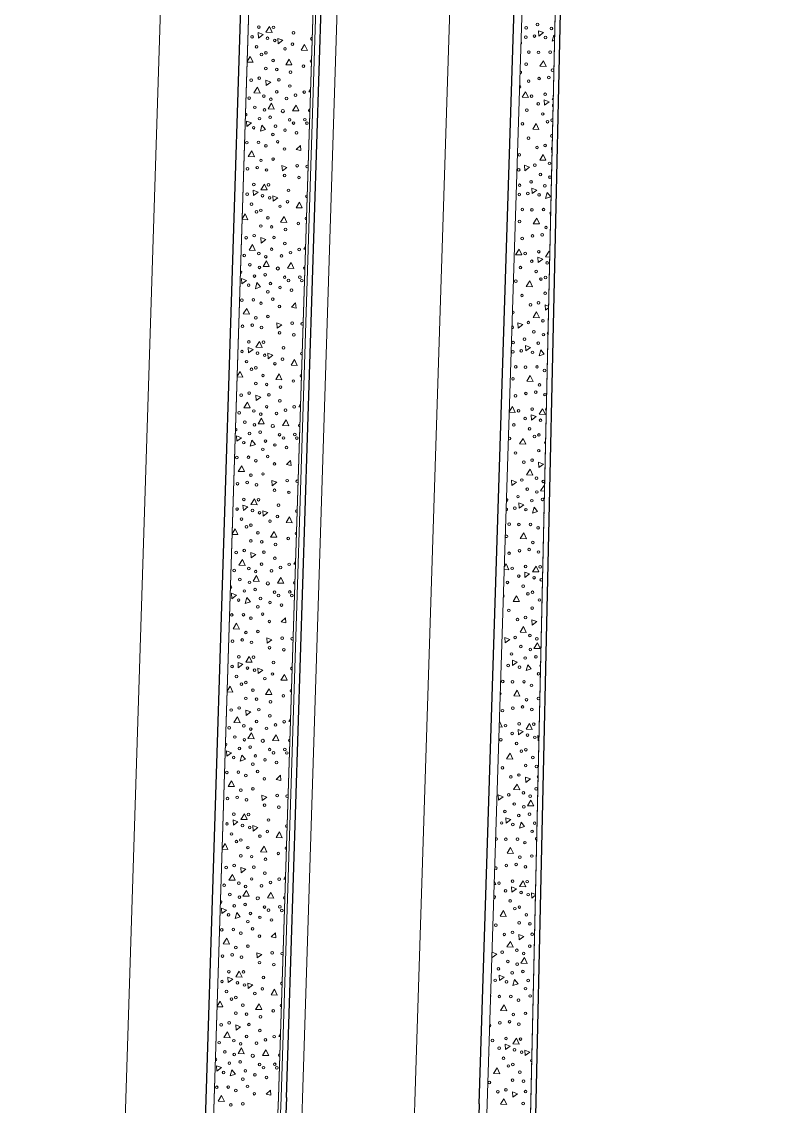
# Model space of a CAD drawing. Extents: x 2536801 to 2538856, y 7112140 to 7131569.
# Drawn here: x 2538218.5 to 2538311.1, y 7125622.9 to 7125757.8 of the extents above; entities that cross this region are included whole.
import ezdxf

# ---------------------------------------------------------------- set-up
doc = ezdxf.new("R2010")
doc.units = 0
doc.header["$LTSCALE"] = 100
doc.header["$MEASUREMENT"] = 0
for name, color, linetype, lineweight in [('D_BOC_FR', 3, 'Continuous', 13), ('D_BOC_RMP', 1, 'Continuous', 13), ('D_CTB_1', 2, 'Continuous', 0), ('D_EOS_ML', 7, 'Continuous', 30), ('D_EOS_RMP', 1, 'Continuous', 30), ('D_EOT_ML', 7, 'Continuous', 13), ('D_EOT_RMP', 1, 'Continuous', 13), ('D_FOC_FR', 3, 'Continuous', 30), ('D_MBGF', 20, 'Continuous', 0), ('D_RIPRAP_1', 7, 'Continuous', 0)]:
    doc.layers.add(name, color=color, linetype=linetype, lineweight=lineweight)
doc.linetypes.add('mbgf', pattern='A,1,-0.5,[46,dgnlstyle-BGELINES.shx,S=0.008,R=0,X=0,Y=0],-0.5,1', length=3)

msp = doc.modelspace()

# ---------------------------------------------------------------- linework, layer by layer
at = {"layer": 'D_BOC_FR', "lineweight": 0}
msp.add_line((2538272.32, 7125194.84), (2538286.2, 7125814.37), dxfattribs=at)
at = {"layer": 'D_BOC_RMP', "lineweight": 0}
msp.add_line((2538250.83, 7125623.96), (2538264.78, 7126061.7), dxfattribs=at)
at = {"layer": 'D_BOC_RMP', "lineweight": 0, "extrusion": (0, 0, -1)}
msp.add_arc((-2536768.25, 7125671.2), 1483.33, 181.82493, 184.36233, dxfattribs=at)
at = {"layer": 'D_CTB_1', "linetype": 'Continuous', "lineweight": 0, "ltscale": 0.025}
msp.add_line((2538240.41, 7125558.57), (2538266.77, 7126386.03), dxfattribs=at)
at = {"layer": 'D_EOS_ML'}
msp.add_line((2538239.41, 7125558.6), (2538319.33, 7128066.94), dxfattribs=at)
at = {"layer": 'D_EOS_RMP'}
for p, q in [((2538275.49, 7125623.18), (2538290.23, 7126085.93)), ((2538251.5, 7125623.94), (2538265.44, 7126061.68))]:
    msp.add_line(p, q, dxfattribs=at)
at = {"layer": 'D_EOS_RMP', "extrusion": (0, 0, -1)}
for radius, end in [(1484, 184.36233), (1508, 185.309)]:
    msp.add_arc((-2536768.25, 7125671.2), radius, 181.82493, end, dxfattribs=at)
at = {"layer": 'D_EOT_ML'}
msp.add_line((2538218.53, 7125217.38), (2538310.38, 7128099.91), dxfattribs=at)
at = {"layer": 'D_EOT_RMP'}
for p, q in [((2538253.5, 7125623.88), (2538267.44, 7126061.61)), ((2538267.49, 7125623.43), (2538281.44, 7126061.17))]:
    msp.add_line(p, q, dxfattribs=at)
at = {"layer": 'D_EOT_RMP', "extrusion": (0, 0, -1)}
for radius in [1486, 1500]:
    msp.add_arc((-2536768.25, 7125671.2), radius, 181.82493, 185.309, dxfattribs=at)
at = {"layer": 'D_FOC_FR'}
msp.add_line((2538272.99, 7125194.82), (2538286.86, 7125814.36), dxfattribs=at)
at = {"layer": 'D_MBGF', "linetype": 'mbgf', "lineweight": 13, "ltscale": 0.025}
msp.add_line((2538250.5, 7125623.97), (2538264.45, 7126061.72), dxfattribs=at)
at = {"layer": 'D_MBGF', "linetype": 'mbgf', "lineweight": 13, "ltscale": 0.025, "extrusion": (0, 0, -1)}
msp.add_arc((-2536768.25, 7125671.2), 1483, 181.82493, 182.43115, dxfattribs=at)
at = {"layer": 'D_RIPRAP_1', "color": 7, "linetype": 'Continuous', "lineweight": 0}
for p, q in [((2538252.72, 7125741.92), (2538253.24, 7125742.42)), ((2538253.3, 7125741.79), (2538252.72, 7125741.92)), ((2538253.24, 7125742.42), (2538253.3, 7125741.79)), ((2538252.1, 7125722.33), (2538252.61, 7125722.83)), ((2538252.68, 7125722.2), (2538252.1, 7125722.33)), ((2538252.61, 7125722.83), (2538252.68, 7125722.2)), ((2538251.48, 7125702.74), (2538251.99, 7125703.24)), ((2538251.99, 7125703.24), (2538252.06, 7125702.61)), ((2538252.06, 7125702.61), (2538251.48, 7125702.74)), ((2538250.85, 7125683.14), (2538251.36, 7125683.65)), ((2538251.43, 7125683.02), (2538250.85, 7125683.14)), ((2538251.36, 7125683.65), (2538251.43, 7125683.02)), ((2538250.23, 7125663.55), (2538250.74, 7125664.05)), ((2538250.74, 7125664.05), (2538250.81, 7125663.42)), ((2538250.81, 7125663.42), (2538250.23, 7125663.55)), ((2538249.6, 7125643.96), (2538250.11, 7125644.46)), ((2538250.18, 7125643.83), (2538249.6, 7125643.96)), ((2538250.11, 7125644.46), (2538250.18, 7125643.83)), ((2538248.98, 7125624.37), (2538249.49, 7125624.87)), ((2538249.49, 7125624.87), (2538249.56, 7125624.24)), ((2538249.56, 7125624.24), (2538248.98, 7125624.37))]:
    msp.add_line(p, q, dxfattribs=at)
at = {"layer": 'D_RIPRAP_1', "color": 7, "lineweight": 0, "flags": 128}
for points in [[(2538258.82, 7126136.25), (2538240.41, 7125558.57), (2538246.95, 7125558.36)], [(2538287.74, 7125871.5), (2538289.77, 7125935.07), (2538289.44, 7125935.08), (2538292.62, 7126035.03), (2538292.96, 7126035.02), (2538294.57, 7126085.79), (2538290.9, 7126085.91), (2538289.28, 7126035.14), (2538289.61, 7126035.13), (2538286.43, 7125935.18), (2538276.49, 7125623.15)], [(2538250.5, 7125623.98), (2538264.45, 7126061.71)], [(2538272.19, 7125547.68), (2538280.22, 7125547.35), (2538286.2, 7125814.37)]]:
    msp.add_lwpolyline(points, dxfattribs=at)
at = {"layer": 'D_RIPRAP_1', "color": 7, "linetype": 'Continuous', "lineweight": 0, "flags": 128}
for points in [[(2538249.71, 7125756.5), (2538248.94, 7125756.52), (2538249.37, 7125757.22)], [(2538248, 7125755.8), (2538247.96, 7125756.47), (2538248.58, 7125756.23)], [(2538250.47, 7125755.08), (2538250.42, 7125755.75), (2538251.04, 7125755.52)], [(2538282.9, 7125756.04), (2538282.86, 7125756.71), (2538283.48, 7125756.47)], [(2538254.09, 7125754.25), (2538253.31, 7125754.28), (2538253.74, 7125754.98)], [(2538252.17, 7125752.46), (2538251.4, 7125752.48), (2538251.83, 7125753.18)], [(2538283.81, 7125752.25), (2538283.03, 7125752.28), (2538283.47, 7125752.98)], [(2538248.96, 7125749.88), (2538248.92, 7125750.55), (2538249.54, 7125750.32)], [(2538248.23, 7125748.95), (2538247.45, 7125748.98), (2538247.88, 7125749.68)], [(2538281.6, 7125748.39), (2538280.83, 7125748.43), (2538281.26, 7125749.12)], [(2538249.98, 7125746.96), (2538249.2, 7125746.99), (2538249.63, 7125747.68)], [(2538253.03, 7125746.73), (2538252.25, 7125746.75), (2538252.68, 7125747.45)], [(2538283.62, 7125747.44), (2538283.59, 7125748.11), (2538284.2, 7125747.86)], [(2538246.56, 7125744.8), (2538246.52, 7125745.47), (2538247.14, 7125745.24)], [(2538248.87, 7125744.42), (2538248.24, 7125744.2), (2538248.44, 7125744.95)], [(2538282.92, 7125744.42), (2538282.14, 7125744.46), (2538282.58, 7125745.15)], [(2538247.51, 7125741.02), (2538246.73, 7125741.05), (2538247.17, 7125741.75)], [(2538283.79, 7125740.59), (2538283.01, 7125740.62), (2538283.45, 7125741.31)], [(2538250.98, 7125739.28), (2538250.93, 7125739.95), (2538251.55, 7125739.71)], [(2538281.15, 7125739.29), (2538281.12, 7125739.96), (2538281.73, 7125739.72)], [(2538247.38, 7125736.21), (2538247.33, 7125736.88), (2538247.95, 7125736.64)], [(2538249.09, 7125736.9), (2538248.31, 7125736.93), (2538248.74, 7125737.63)], [(2538282.08, 7125736.45), (2538282.05, 7125737.12), (2538282.66, 7125736.88)], [(2538284.39, 7125736.04), (2538283.75, 7125735.83), (2538283.96, 7125736.58)], [(2538249.84, 7125735.49), (2538249.8, 7125736.16), (2538250.42, 7125735.92)], [(2538253.46, 7125734.66), (2538252.69, 7125734.68), (2538253.12, 7125735.38)], [(2538251.55, 7125732.86), (2538250.77, 7125732.89), (2538251.21, 7125733.59)], [(2538282.99, 7125732.66), (2538282.22, 7125732.7), (2538282.66, 7125733.39)], [(2538247.6, 7125729.36), (2538246.83, 7125729.39), (2538247.26, 7125730.09)], [(2538248.34, 7125730.29), (2538248.29, 7125730.96), (2538248.91, 7125730.72)], [(2538280.79, 7125728.81), (2538280.01, 7125728.84), (2538280.45, 7125729.54)], [(2538282.81, 7125727.85), (2538282.77, 7125728.52), (2538283.39, 7125728.28)], [(2538249.35, 7125727.37), (2538248.58, 7125727.39), (2538249.01, 7125728.09)], [(2538252.4, 7125727.14), (2538251.63, 7125727.16), (2538252.06, 7125727.86)], [(2538245.94, 7125725.21), (2538245.9, 7125725.88), (2538246.52, 7125725.64)], [(2538248.25, 7125724.83), (2538247.62, 7125724.61), (2538247.81, 7125725.36)], [(2538282.11, 7125724.84), (2538281.33, 7125724.87), (2538281.77, 7125725.57)], [(2538246.89, 7125721.43), (2538246.11, 7125721.46), (2538246.54, 7125722.16)], [(2538282.97, 7125721), (2538282.2, 7125721.03), (2538282.63, 7125721.73)], [(2538250.35, 7125719.68), (2538250.31, 7125720.35), (2538250.93, 7125720.12)], [(2538280.34, 7125719.71), (2538280.3, 7125720.38), (2538280.92, 7125720.14)], [(2538248.47, 7125717.31), (2538247.69, 7125717.34), (2538248.12, 7125718.04)], [(2538246.75, 7125716.62), (2538246.71, 7125717.29), (2538247.33, 7125717.05)], [(2538249.22, 7125715.9), (2538249.17, 7125716.57), (2538249.79, 7125716.33)], [(2538281.27, 7125716.87), (2538281.23, 7125717.54), (2538281.85, 7125717.29)], [(2538283.57, 7125716.46), (2538282.94, 7125716.25), (2538283.14, 7125716.99)], [(2538252.84, 7125715.07), (2538252.06, 7125715.09), (2538252.5, 7125715.79)], [(2538250.93, 7125713.27), (2538250.15, 7125713.3), (2538250.58, 7125714)], [(2538282.18, 7125713.08), (2538281.4, 7125713.11), (2538281.84, 7125713.81)], [(2538247.71, 7125710.7), (2538247.67, 7125711.37), (2538248.29, 7125711.13)], [(2538246.98, 7125709.77), (2538246.2, 7125709.79), (2538246.63, 7125710.49)], [(2538283.72, 7125708.94), (2538282.94, 7125708.98), (2538283.38, 7125709.67)], [(2538248.73, 7125707.78), (2538247.95, 7125707.8), (2538248.39, 7125708.5)], [(2538251.78, 7125707.54), (2538251, 7125707.57), (2538251.44, 7125708.27)], [(2538282, 7125708.26), (2538281.96, 7125708.93), (2538282.58, 7125708.69)], [(2538245.32, 7125705.62), (2538245.27, 7125706.29), (2538245.89, 7125706.05)], [(2538247.62, 7125705.23), (2538246.99, 7125705.02), (2538247.19, 7125705.77)], [(2538281.3, 7125705.25), (2538280.52, 7125705.29), (2538280.96, 7125705.98)], [(2538282.9, 7125702.34), (2538282.87, 7125703.01), (2538283.48, 7125702.77)], [(2538246.26, 7125701.84), (2538245.49, 7125701.87), (2538245.92, 7125702.56)], [(2538282.16, 7125701.42), (2538281.38, 7125701.45), (2538281.82, 7125702.14)], [(2538249.73, 7125700.09), (2538249.69, 7125700.76), (2538250.3, 7125700.53)], [(2538279.53, 7125700.12), (2538279.49, 7125700.79), (2538280.11, 7125700.55)], [(2538246.13, 7125697.02), (2538246.08, 7125697.69), (2538246.7, 7125697.46)], [(2538247.84, 7125697.72), (2538247.06, 7125697.75), (2538247.5, 7125698.44)], [(2538280.46, 7125697.28), (2538280.42, 7125697.95), (2538281.04, 7125697.71)], [(2538282.76, 7125696.87), (2538282.13, 7125696.66), (2538282.33, 7125697.41)], [(2538248.59, 7125696.31), (2538248.55, 7125696.98), (2538249.17, 7125696.74)], [(2538252.22, 7125695.48), (2538251.44, 7125695.5), (2538251.87, 7125696.2)], [(2538250.3, 7125693.68), (2538249.52, 7125693.7), (2538249.96, 7125694.4)], [(2538281.37, 7125693.49), (2538280.59, 7125693.53), (2538281.03, 7125694.22)], [(2538246.35, 7125690.18), (2538245.58, 7125690.2), (2538246.01, 7125690.9)], [(2538247.09, 7125691.11), (2538247.05, 7125691.78), (2538247.66, 7125691.54)], [(2538281.18, 7125688.68), (2538281.15, 7125689.35), (2538281.76, 7125689.11)], [(2538282.91, 7125689.36), (2538282.13, 7125689.39), (2538282.57, 7125690.09)], [(2538248.11, 7125688.19), (2538247.33, 7125688.21), (2538247.76, 7125688.91)], [(2538251.16, 7125687.95), (2538250.38, 7125687.98), (2538250.81, 7125688.68)], [(2538244.69, 7125686.03), (2538244.65, 7125686.7), (2538245.27, 7125686.46)], [(2538247, 7125685.64), (2538246.37, 7125685.42), (2538246.57, 7125686.17)], [(2538280.48, 7125685.67), (2538279.71, 7125685.7), (2538280.14, 7125686.39)], [(2538245.64, 7125682.25), (2538244.86, 7125682.27), (2538245.29, 7125682.97)], [(2538281.35, 7125681.83), (2538280.57, 7125681.86), (2538281.01, 7125682.56)], [(2538282.09, 7125682.75), (2538282.05, 7125683.42), (2538282.67, 7125683.18)], [(2538249.1, 7125680.5), (2538249.06, 7125681.17), (2538249.68, 7125680.93)], [(2538278.71, 7125680.54), (2538278.68, 7125681.21), (2538279.29, 7125680.97)], [(2538283.08, 7125679.82), (2538282.3, 7125679.85), (2538282.74, 7125680.55)], [(2538247.22, 7125678.13), (2538246.44, 7125678.15), (2538246.87, 7125678.85)], [(2538245.5, 7125677.43), (2538245.46, 7125678.1), (2538246.08, 7125677.87)], [(2538247.97, 7125676.71), (2538247.93, 7125677.38), (2538248.54, 7125677.15)], [(2538279.64, 7125677.7), (2538279.61, 7125678.37), (2538280.22, 7125678.12)], [(2538281.95, 7125677.29), (2538281.31, 7125677.08), (2538281.52, 7125677.82)], [(2538251.59, 7125675.88), (2538250.81, 7125675.91), (2538251.25, 7125676.61)], [(2538249.68, 7125674.09), (2538248.9, 7125674.11), (2538249.33, 7125674.81)], [(2538280.56, 7125673.91), (2538279.78, 7125673.94), (2538280.22, 7125674.64)], [(2538246.46, 7125671.51), (2538246.42, 7125672.18), (2538247.04, 7125671.95)], [(2538245.73, 7125670.59), (2538244.95, 7125670.61), (2538245.39, 7125671.31)], [(2538282.09, 7125669.77), (2538281.32, 7125669.81), (2538281.76, 7125670.5)], [(2538247.48, 7125668.59), (2538246.7, 7125668.62), (2538247.14, 7125669.32)], [(2538250.53, 7125668.36), (2538249.75, 7125668.38), (2538250.19, 7125669.08)], [(2538280.37, 7125669.09), (2538280.34, 7125669.76), (2538280.95, 7125669.52)], [(2538244.07, 7125666.43), (2538244.02, 7125667.1), (2538244.64, 7125666.87)], [(2538246.38, 7125666.05), (2538245.74, 7125665.83), (2538245.94, 7125666.58)], [(2538279.67, 7125666.08), (2538278.89, 7125666.12), (2538279.33, 7125666.81)], [(2538281.28, 7125663.17), (2538281.24, 7125663.84), (2538281.86, 7125663.6)], [(2538245.02, 7125662.66), (2538244.24, 7125662.68), (2538244.67, 7125663.38)], [(2538280.53, 7125662.25), (2538279.76, 7125662.28), (2538280.2, 7125662.97)], [(2538248.48, 7125660.91), (2538248.44, 7125661.58), (2538249.06, 7125661.34)], [(2538277.9, 7125660.95), (2538277.86, 7125661.62), (2538278.48, 7125661.38)], [(2538282.27, 7125660.24), (2538281.49, 7125660.27), (2538281.93, 7125660.96)], [(2538244.88, 7125657.84), (2538244.84, 7125658.51), (2538245.45, 7125658.27)], [(2538246.59, 7125658.54), (2538245.82, 7125658.56), (2538246.25, 7125659.26)], [(2538278.83, 7125658.11), (2538278.79, 7125658.78), (2538279.41, 7125658.54)], [(2538281.14, 7125657.7), (2538280.5, 7125657.49), (2538280.71, 7125658.24)], [(2538247.34, 7125657.12), (2538247.3, 7125657.79), (2538247.92, 7125657.56)], [(2538250.97, 7125656.29), (2538250.19, 7125656.32), (2538250.62, 7125657.02)], [(2538249.05, 7125654.5), (2538248.28, 7125654.52), (2538248.71, 7125655.22)], [(2538279.74, 7125654.32), (2538278.97, 7125654.36), (2538279.4, 7125655.05)], [(2538245.11, 7125650.99), (2538244.33, 7125651.02), (2538244.76, 7125651.72)], [(2538245.84, 7125651.92), (2538245.8, 7125652.59), (2538246.42, 7125652.36)], [(2538279.56, 7125649.51), (2538279.52, 7125650.18), (2538280.14, 7125649.94)], [(2538281.28, 7125650.19), (2538280.5, 7125650.22), (2538280.94, 7125650.92)], [(2538246.86, 7125649), (2538246.08, 7125649.03), (2538246.51, 7125649.72)], [(2538249.91, 7125648.77), (2538249.13, 7125648.79), (2538249.56, 7125649.49)], [(2538243.44, 7125646.84), (2538243.4, 7125647.51), (2538244.02, 7125647.28)], [(2538245.75, 7125646.46), (2538245.12, 7125646.24), (2538245.32, 7125646.99)], [(2538278.86, 7125646.5), (2538278.08, 7125646.53), (2538278.52, 7125647.22)], [(2538244.39, 7125643.06), (2538243.61, 7125643.09), (2538244.05, 7125643.79)], [(2538279.72, 7125642.66), (2538278.94, 7125642.69), (2538279.38, 7125643.39)], [(2538280.46, 7125643.58), (2538280.43, 7125644.25), (2538281.04, 7125644.01)], [(2538247.86, 7125641.32), (2538247.81, 7125641.98), (2538248.43, 7125641.75)], [(2538281.45, 7125640.65), (2538280.68, 7125640.68), (2538281.11, 7125641.38)], [(2538245.97, 7125638.94), (2538245.19, 7125638.97), (2538245.62, 7125639.67)], [(2538244.25, 7125638.25), (2538244.21, 7125638.92), (2538244.83, 7125638.68)], [(2538246.72, 7125637.53), (2538246.68, 7125638.2), (2538247.3, 7125637.96)], [(2538278.02, 7125638.53), (2538277.98, 7125639.2), (2538278.6, 7125638.95)], [(2538280.32, 7125638.12), (2538279.69, 7125637.91), (2538279.89, 7125638.65)], [(2538250.34, 7125636.7), (2538249.57, 7125636.72), (2538250, 7125637.42)], [(2538248.43, 7125634.9), (2538247.65, 7125634.93), (2538248.08, 7125635.63)], [(2538278.93, 7125634.74), (2538278.15, 7125634.77), (2538278.59, 7125635.47)], [(2538245.22, 7125632.33), (2538245.17, 7125633), (2538245.79, 7125632.76)], [(2538244.48, 7125631.4), (2538243.7, 7125631.43), (2538244.14, 7125632.13)], [(2538280.47, 7125630.6), (2538279.69, 7125630.64), (2538280.13, 7125631.33)], [(2538246.23, 7125629.41), (2538245.46, 7125629.43), (2538245.89, 7125630.13)], [(2538249.28, 7125629.18), (2538248.51, 7125629.2), (2538248.94, 7125629.9)], [(2538278.75, 7125629.92), (2538278.71, 7125630.59), (2538279.33, 7125630.35)], [(2538281.21, 7125629.18), (2538281.17, 7125629.85), (2538281.79, 7125629.61)], [(2538242.82, 7125627.25), (2538242.78, 7125627.92), (2538243.4, 7125627.68)], [(2538245.13, 7125626.86), (2538244.49, 7125626.65), (2538244.69, 7125627.4)], [(2538278.04, 7125626.91), (2538277.27, 7125626.95), (2538277.71, 7125627.64)], [(2538279.65, 7125624), (2538279.61, 7125624.67), (2538280.23, 7125624.43)], [(2538243.77, 7125623.47), (2538242.99, 7125623.5), (2538243.42, 7125624.2)], [(2538278.91, 7125623.08), (2538278.13, 7125623.11), (2538278.57, 7125623.8)]]:
    msp.add_lwpolyline(points, close=True, dxfattribs=at)
for points in [[(2538284.88, 7125755.52), (2538284.56, 7125755.42), (2538284.77, 7125756.17), (2538284.89, 7125756.02)], [(2538246.6, 7125752.89), (2538246.98, 7125753.51), (2538247.33, 7125752.78), (2538246.6, 7125752.81)], [(2538254.48, 7125749.09), (2538254.28, 7125749.1), (2538254.5, 7125749.45)], [(2538284.71, 7125748.14), (2538284.57, 7125748.15), (2538284.72, 7125748.38)], [(2538284.56, 7125741.54), (2538284.53, 7125741.51), (2538284.49, 7125742.18), (2538284.58, 7125742.14)], [(2538245.98, 7125733.3), (2538246.36, 7125733.91), (2538246.7, 7125733.19), (2538245.97, 7125733.21)], [(2538253.86, 7125729.5), (2538253.66, 7125729.51), (2538253.87, 7125729.85)], [(2538284.27, 7125728.54), (2538283.75, 7125728.56), (2538284.19, 7125729.26), (2538284.28, 7125729.06)], [(2538284.13, 7125722.23), (2538283.72, 7125721.92), (2538283.68, 7125722.59), (2538284.14, 7125722.41)], [(2538284.06, 7125719.02), (2538283.93, 7125719.02), (2538284.06, 7125719.24)], [(2538245.35, 7125713.71), (2538245.73, 7125714.32), (2538246.08, 7125713.6), (2538245.35, 7125713.62)], [(2538253.24, 7125709.91), (2538253.03, 7125709.92), (2538253.25, 7125710.26)], [(2538279.23, 7125709.3), (2538279.64, 7125709.95), (2538279.98, 7125709.22), (2538279.23, 7125709.25)], [(2538283.62, 7125699.42), (2538283.11, 7125699.44), (2538283.55, 7125700.13), (2538283.63, 7125699.96)], [(2538244.73, 7125694.12), (2538245.11, 7125694.73), (2538245.45, 7125694.01), (2538244.73, 7125694.03)], [(2538252.61, 7125690.32), (2538252.41, 7125690.32), (2538252.62, 7125690.67)], [(2538278.62, 7125690.03), (2538278.83, 7125690.37), (2538279.16, 7125689.64), (2538278.6, 7125689.66)], [(2538244.1, 7125674.52), (2538244.48, 7125675.14), (2538244.83, 7125674.41), (2538244.1, 7125674.44)], [(2538251.99, 7125670.72), (2538251.78, 7125670.73), (2538252, 7125671.08)], [(2538278, 7125670.76), (2538278.01, 7125670.78), (2538278.35, 7125670.05), (2538277.98, 7125670.07)], [(2538282.93, 7125668.42), (2538282.83, 7125668.35), (2538282.79, 7125669.02), (2538282.94, 7125668.97)], [(2538243.48, 7125654.93), (2538243.86, 7125655.55), (2538244.21, 7125654.82), (2538243.48, 7125654.85)], [(2538251.36, 7125651.13), (2538251.16, 7125651.14), (2538251.37, 7125651.49)], [(2538277.37, 7125650.84), (2538277.54, 7125650.47), (2538277.36, 7125650.48)], [(2538282.49, 7125649.12), (2538282.02, 7125648.77), (2538281.98, 7125649.44), (2538282.5, 7125649.23)], [(2538277.09, 7125642.03), (2538277.67, 7125641.8), (2538277.09, 7125641.37), (2538277.07, 7125641.62)], [(2538242.86, 7125635.34), (2538243.24, 7125635.95), (2538243.58, 7125635.23), (2538242.85, 7125635.25)], [(2538250.74, 7125631.54), (2538250.54, 7125631.55), (2538250.75, 7125631.89)]]:
    msp.add_lwpolyline(points, dxfattribs=at)
at = {"layer": 'D_RIPRAP_1', "color": 7, "linetype": 'Continuous', "lineweight": 0}
for centre, radius in [((2538248.06, 7125757.17), 0.163), ((2538249.88, 7125757.13), 0.163), ((2538281.33, 7125757.07), 0.163), ((2538282.75, 7125757.49), 0.163), ((2538284.47, 7125756.99), 0.163), ((2538247.21, 7125755.96), 0.163), ((2538249.13, 7125755.77), 0.163), ((2538250.03, 7125755.51), 0.163), ((2538252.37, 7125756.45), 0.163), ((2538281.29, 7125755.92), 0.163), ((2538282.35, 7125756.05), 0.163), ((2538283.74, 7125755.86), 0.163), ((2538247.78, 7125754.71), 0.163), ((2538248.94, 7125753.96), 0.163), ((2538251.31, 7125754.45), 0.163), ((2538252.23, 7125755.03), 0.163), ((2538281.66, 7125754.06), 0.163), ((2538282.87, 7125754.02), 0.163), ((2538284.31, 7125754.04), 0.163), ((2538248.38, 7125753.76), 0.163), ((2538249.82, 7125753.01), 0.163), ((2538281.32, 7125752.55), 0.163), ((2538248.93, 7125752), 0.163), ((2538250.28, 7125751.89), 0.163), ((2538252, 7125751.56), 0.163), ((2538253.6, 7125752.3), 0.163), ((2538284.61, 7125751.8), 0.163), ((2538247.11, 7125750.55), 0.163), ((2538248.11, 7125750.8), 0.163), ((2538250.56, 7125750.59), 0.163), ((2538251.92, 7125749.83), 0.163), ((2538281.64, 7125750.44), 0.163), ((2538282.93, 7125750.75), 0.163), ((2538284.14, 7125750.9), 0.163), ((2538248.68, 7125748.58), 0.163), ((2538250.28, 7125749.11), 0.163), ((2538252.62, 7125748.69), 0.163), ((2538253.71, 7125749.08), 0.163), ((2538282.01, 7125748.57), 0.163), ((2538283.7, 7125748.8), 0.163), ((2538246.86, 7125748.33), 0.163), ((2538247.56, 7125747.18), 0.163), ((2538249.54, 7125748.18), 0.163), ((2538251.5, 7125748.27), 0.163), ((2538282.84, 7125747.61), 0.163), ((2538248.75, 7125746.85), 0.163), ((2538249.46, 7125745.94), 0.163), ((2538251.04, 7125746.71), 0.199), ((2538281.42, 7125746.82), 0.163), ((2538283.39, 7125746.35), 0.163), ((2538247.41, 7125744.64), 0.163), ((2538248.13, 7125745.77), 0.163), ((2538250.12, 7125744.83), 0.163), ((2538251.89, 7125745.62), 0.163), ((2538252.38, 7125745.22), 0.163), ((2538253.78, 7125745.64), 0.163), ((2538254.04, 7125745.2), 0.163), ((2538280.86, 7125745.13), 0.163), ((2538283.98, 7125745.39), 0.163), ((2538249.81, 7125743.8), 0.163), ((2538251.31, 7125744.34), 0.163), ((2538252.75, 7125744.01), 0.163), ((2538281.62, 7125743.33), 0.163), ((2538246.56, 7125742.78), 0.163), ((2538248, 7125742.82), 0.163), ((2538248.94, 7125742.38), 0.163), ((2538250.4, 7125742.9), 0.163), ((2538251.24, 7125741.99), 0.163), ((2538282.68, 7125742.19), 0.163), ((2538283.68, 7125742.43), 0.163), ((2538248.32, 7125740.58), 0.163), ((2538249.82, 7125740.74), 0.163), ((2538280.48, 7125741.27), 0.163), ((2538246.65, 7125739.52), 0.163), ((2538247.86, 7125739.67), 0.163), ((2538249.02, 7125739.38), 0.163), ((2538252.83, 7125739.91), 0.163), ((2538280.4, 7125739.39), 0.163), ((2538282.41, 7125739.97), 0.163), ((2538284.23, 7125740.21), 0.163), ((2538251.26, 7125738.7), 0.163), ((2538253.05, 7125738.45), 0.163), ((2538281.94, 7125737.9), 0.163), ((2538283.1, 7125738.82), 0.163), ((2538284.29, 7125738.48), 0.163), ((2538246.59, 7125736.37), 0.163), ((2538247.44, 7125737.57), 0.163), ((2538249.26, 7125737.54), 0.163), ((2538251.74, 7125736.85), 0.163), ((2538280.48, 7125736.34), 0.163), ((2538280.52, 7125737.48), 0.163), ((2538281.53, 7125736.46), 0.163), ((2538283.65, 7125737.4), 0.163), ((2538247.15, 7125735.12), 0.163), ((2538248.5, 7125736.18), 0.163), ((2538249.4, 7125735.92), 0.163), ((2538251.61, 7125735.43), 0.163), ((2538282.93, 7125736.28), 0.163), ((2538247.76, 7125734.17), 0.163), ((2538248.31, 7125734.36), 0.163), ((2538250.69, 7125734.86), 0.163), ((2538280.85, 7125734.47), 0.163), ((2538282.05, 7125734.43), 0.163), ((2538283.5, 7125734.45), 0.163), ((2538248.31, 7125732.41), 0.163), ((2538249.19, 7125733.42), 0.163), ((2538249.65, 7125732.29), 0.163), ((2538252.97, 7125732.71), 0.163), ((2538280.5, 7125732.96), 0.163), ((2538246.48, 7125730.95), 0.163), ((2538247.48, 7125731.21), 0.163), ((2538249.94, 7125730.99), 0.163), ((2538251.37, 7125731.97), 0.163), ((2538282.11, 7125731.17), 0.163), ((2538283.33, 7125731.31), 0.163), ((2538283.8, 7125732.21), 0.163), ((2538251.3, 7125730.24), 0.163), ((2538280.83, 7125730.85), 0.163), ((2538246.24, 7125728.74), 0.163), ((2538248.06, 7125728.99), 0.163), ((2538248.91, 7125728.59), 0.163), ((2538249.65, 7125729.51), 0.163), ((2538250.88, 7125728.68), 0.163), ((2538251.99, 7125729.09), 0.163), ((2538253.08, 7125729.49), 0.163), ((2538281.2, 7125728.98), 0.163), ((2538282.89, 7125729.21), 0.163), ((2538246.93, 7125727.59), 0.163), ((2538248.12, 7125727.26), 0.163), ((2538250.42, 7125727.12), 0.199), ((2538280.61, 7125727.23), 0.163), ((2538282.02, 7125728.02), 0.163), ((2538283.94, 7125727.81), 0.163), ((2538247.5, 7125726.18), 0.163), ((2538248.84, 7125726.35), 0.163), ((2538251.27, 7125726.03), 0.163), ((2538251.75, 7125725.63), 0.163), ((2538253.15, 7125726.05), 0.163), ((2538253.41, 7125725.61), 0.163), ((2538280.05, 7125725.54), 0.163), ((2538282.58, 7125726.76), 0.163), ((2538283.17, 7125725.81), 0.163), ((2538283.73, 7125726), 0.163), ((2538246.79, 7125725.04), 0.163), ((2538249.18, 7125724.21), 0.163), ((2538249.49, 7125725.24), 0.163), ((2538250.69, 7125724.75), 0.163), ((2538252.12, 7125724.42), 0.163), ((2538245.93, 7125723.19), 0.163), ((2538247.37, 7125723.22), 0.163), ((2538249.78, 7125723.31), 0.163), ((2538280.81, 7125723.75), 0.163), ((2538282.87, 7125722.85), 0.163), ((2538283.7, 7125724.04), 0.163), ((2538248.32, 7125722.79), 0.163), ((2538250.61, 7125722.39), 0.163), ((2538281.87, 7125722.6), 0.163), ((2538247.69, 7125720.99), 0.163), ((2538249.19, 7125721.15), 0.163), ((2538252.21, 7125720.31), 0.163), ((2538281.6, 7125720.39), 0.163), ((2538283.42, 7125720.62), 0.163), ((2538246.02, 7125719.93), 0.163), ((2538247.24, 7125720.08), 0.163), ((2538248.39, 7125719.79), 0.163), ((2538250.64, 7125719.11), 0.163), ((2538252.42, 7125718.86), 0.163), ((2538282.29, 7125719.24), 0.163), ((2538283.47, 7125718.89), 0.163), ((2538246.81, 7125717.98), 0.163), ((2538248.64, 7125717.95), 0.163), ((2538279.7, 7125717.9), 0.163), ((2538281.13, 7125718.32), 0.163), ((2538282.84, 7125717.82), 0.163), ((2538245.96, 7125716.78), 0.163), ((2538247.88, 7125716.59), 0.163), ((2538248.78, 7125716.32), 0.163), ((2538251.12, 7125717.26), 0.163), ((2538279.67, 7125716.75), 0.163), ((2538280.72, 7125716.88), 0.163), ((2538282.12, 7125716.69), 0.163), ((2538246.53, 7125715.53), 0.163), ((2538247.69, 7125714.77), 0.163), ((2538250.06, 7125715.27), 0.163), ((2538250.99, 7125715.84), 0.163), ((2538280.03, 7125714.89), 0.163), ((2538281.24, 7125714.85), 0.163), ((2538282.68, 7125714.87), 0.163), ((2538247.13, 7125714.58), 0.163), ((2538248.57, 7125713.82), 0.163), ((2538283.62, 7125714.42), 0.163), ((2538247.68, 7125712.82), 0.163), ((2538249.03, 7125712.7), 0.163), ((2538250.75, 7125712.37), 0.163), ((2538252.35, 7125713.12), 0.163), ((2538279.69, 7125713.38), 0.163), ((2538282.98, 7125712.63), 0.163), ((2538245.86, 7125711.36), 0.163), ((2538246.86, 7125711.62), 0.163), ((2538249.31, 7125711.4), 0.163), ((2538280.01, 7125711.27), 0.163), ((2538281.3, 7125711.58), 0.163), ((2538282.52, 7125711.73), 0.163), ((2538283.67, 7125711.42), 0.163), ((2538247.43, 7125709.39), 0.163), ((2538249.03, 7125709.92), 0.163), ((2538250.67, 7125710.65), 0.163), ((2538251.37, 7125709.5), 0.163), ((2538252.46, 7125709.9), 0.163), ((2538280.39, 7125709.4), 0.163), ((2538282.07, 7125709.63), 0.163), ((2538245.61, 7125709.15), 0.163), ((2538246.31, 7125708), 0.163), ((2538248.29, 7125709), 0.163), ((2538250.25, 7125709.09), 0.163), ((2538281.21, 7125708.44), 0.163), ((2538283.13, 7125708.23), 0.163), ((2538247.5, 7125707.67), 0.163), ((2538248.22, 7125706.75), 0.163), ((2538249.79, 7125707.52), 0.199), ((2538279.8, 7125707.65), 0.163), ((2538281.76, 7125707.18), 0.163), ((2538246.17, 7125705.45), 0.163), ((2538246.88, 7125706.59), 0.163), ((2538248.87, 7125705.65), 0.163), ((2538250.64, 7125706.44), 0.163), ((2538251.13, 7125706.03), 0.163), ((2538252.53, 7125706.46), 0.163), ((2538252.79, 7125706.02), 0.163), ((2538282.36, 7125706.22), 0.163), ((2538282.92, 7125706.41), 0.163), ((2538248.56, 7125704.62), 0.163), ((2538250.06, 7125705.16), 0.163), ((2538251.5, 7125704.83), 0.163), ((2538280, 7125704.16), 0.163), ((2538282.89, 7125704.45), 0.163), ((2538245.31, 7125703.6), 0.163), ((2538246.75, 7125703.63), 0.163), ((2538247.69, 7125703.2), 0.163), ((2538249.15, 7125703.72), 0.163), ((2538249.99, 7125702.8), 0.163), ((2538281.05, 7125703.02), 0.163), ((2538282.06, 7125703.26), 0.163), ((2538247.07, 7125701.4), 0.163), ((2538248.57, 7125701.55), 0.163), ((2538245.4, 7125700.34), 0.163), ((2538246.61, 7125700.49), 0.163), ((2538247.77, 7125700.2), 0.163), ((2538251.59, 7125700.72), 0.163), ((2538280.79, 7125700.8), 0.163), ((2538282.61, 7125701.04), 0.163), ((2538283.46, 7125700.63), 0.163), ((2538250.01, 7125699.52), 0.163), ((2538251.8, 7125699.27), 0.163), ((2538280.31, 7125698.73), 0.163), ((2538281.47, 7125699.65), 0.163), ((2538282.66, 7125699.31), 0.163), ((2538246.19, 7125698.39), 0.163), ((2538248.01, 7125698.35), 0.163), ((2538250.5, 7125697.67), 0.163), ((2538279.91, 7125697.29), 0.163), ((2538282.03, 7125698.23), 0.163), ((2538283.37, 7125698.39), 0.163), ((2538245.34, 7125697.19), 0.163), ((2538245.9, 7125695.94), 0.163), ((2538247.26, 7125697), 0.163), ((2538248.15, 7125696.73), 0.163), ((2538250.36, 7125696.25), 0.163), ((2538281.3, 7125697.11), 0.163), ((2538246.51, 7125694.98), 0.163), ((2538247.07, 7125695.18), 0.163), ((2538249.44, 7125695.67), 0.163), ((2538279.22, 7125695.3), 0.163), ((2538280.43, 7125695.26), 0.163), ((2538281.87, 7125695.28), 0.163), ((2538282.81, 7125694.84), 0.163), ((2538247.06, 7125693.22), 0.163), ((2538247.94, 7125694.23), 0.163), ((2538251.72, 7125693.53), 0.163), ((2538246.24, 7125692.02), 0.163), ((2538248.41, 7125693.11), 0.163), ((2538248.69, 7125691.81), 0.163), ((2538250.12, 7125692.78), 0.163), ((2538280.49, 7125692), 0.163), ((2538281.7, 7125692.14), 0.163), ((2538282.17, 7125693.04), 0.163), ((2538282.86, 7125691.84), 0.163), ((2538245.23, 7125691.77), 0.163), ((2538250.05, 7125691.06), 0.163), ((2538279.2, 7125691.68), 0.163), ((2538244.99, 7125689.55), 0.163), ((2538246.81, 7125689.8), 0.163), ((2538247.66, 7125689.4), 0.163), ((2538248.4, 7125690.33), 0.163), ((2538249.63, 7125689.49), 0.163), ((2538250.74, 7125689.91), 0.163), ((2538251.84, 7125690.31), 0.163), ((2538279.58, 7125689.81), 0.163), ((2538281.26, 7125690.04), 0.163), ((2538283.08, 7125689.99), 0.163), ((2538245.69, 7125688.41), 0.163), ((2538246.88, 7125688.07), 0.163), ((2538249.17, 7125687.93), 0.199), ((2538278.99, 7125688.06), 0.163), ((2538280.4, 7125688.85), 0.163), ((2538282.31, 7125688.64), 0.163), ((2538283.21, 7125688.37), 0.163), ((2538246.25, 7125686.99), 0.163), ((2538247.59, 7125687.16), 0.163), ((2538250.02, 7125686.85), 0.163), ((2538250.5, 7125686.44), 0.163), ((2538251.9, 7125686.87), 0.163), ((2538252.17, 7125686.43), 0.163), ((2538280.95, 7125687.59), 0.163), ((2538281.55, 7125686.64), 0.163), ((2538282.11, 7125686.83), 0.163), ((2538245.54, 7125685.86), 0.163), ((2538248.25, 7125686.05), 0.163), ((2538249.44, 7125685.56), 0.163), ((2538250.88, 7125685.24), 0.163), ((2538282.98, 7125685.87), 0.163), ((2538244.68, 7125684.01), 0.163), ((2538246.13, 7125684.04), 0.163), ((2538247.93, 7125685.03), 0.163), ((2538248.53, 7125684.12), 0.163), ((2538279.18, 7125684.58), 0.163), ((2538282.08, 7125684.87), 0.163), ((2538247.07, 7125683.61), 0.163), ((2538249.36, 7125683.21), 0.163), ((2538280.24, 7125683.43), 0.163), ((2538281.25, 7125683.68), 0.163), ((2538246.45, 7125681.81), 0.163), ((2538247.94, 7125681.96), 0.163), ((2538250.96, 7125681.13), 0.163), ((2538279.97, 7125681.22), 0.163), ((2538281.8, 7125681.45), 0.163), ((2538282.65, 7125681.04), 0.163), ((2538244.77, 7125680.75), 0.163), ((2538245.99, 7125680.9), 0.163), ((2538247.14, 7125680.6), 0.163), ((2538249.39, 7125679.93), 0.163), ((2538251.17, 7125679.68), 0.163), ((2538280.66, 7125680.07), 0.163), ((2538281.85, 7125679.72), 0.163), ((2538245.57, 7125678.8), 0.163), ((2538247.39, 7125678.76), 0.163), ((2538279.5, 7125679.15), 0.163), ((2538281.21, 7125678.65), 0.163), ((2538282.55, 7125678.8), 0.163), ((2538244.72, 7125677.6), 0.163), ((2538246.63, 7125677.4), 0.163), ((2538247.53, 7125677.14), 0.163), ((2538249.87, 7125678.08), 0.163), ((2538279.09, 7125677.71), 0.163), ((2538280.49, 7125677.52), 0.163), ((2538245.28, 7125676.35), 0.163), ((2538248.81, 7125676.08), 0.163), ((2538249.74, 7125676.66), 0.163), ((2538278.41, 7125675.72), 0.163), ((2538279.62, 7125675.68), 0.163), ((2538281.06, 7125675.7), 0.163), ((2538282.88, 7125676.67), 0.163), ((2538245.88, 7125675.39), 0.163), ((2538246.44, 7125675.59), 0.163), ((2538247.32, 7125674.64), 0.163), ((2538282, 7125675.25), 0.163), ((2538246.43, 7125673.63), 0.163), ((2538247.78, 7125673.52), 0.163), ((2538249.5, 7125673.19), 0.163), ((2538251.1, 7125673.94), 0.163), ((2538281.36, 7125673.46), 0.163), ((2538282.86, 7125673.6), 0.163), ((2538244.61, 7125672.18), 0.163), ((2538245.61, 7125672.43), 0.163), ((2538248.06, 7125672.22), 0.163), ((2538278.39, 7125672.1), 0.163), ((2538279.67, 7125672.41), 0.163), ((2538280.89, 7125672.56), 0.163), ((2538282.04, 7125672.25), 0.163), ((2538246.18, 7125670.21), 0.163), ((2538247.78, 7125670.74), 0.163), ((2538249.42, 7125671.46), 0.163), ((2538250.12, 7125670.32), 0.163), ((2538251.21, 7125670.72), 0.163), ((2538278.76, 7125670.23), 0.163), ((2538280.45, 7125670.46), 0.163), ((2538282.27, 7125670.41), 0.163), ((2538244.36, 7125669.96), 0.163), ((2538247.04, 7125669.81), 0.163), ((2538249, 7125669.9), 0.163), ((2538279.59, 7125669.27), 0.163), ((2538281.5, 7125669.06), 0.163), ((2538245.06, 7125668.82), 0.163), ((2538246.25, 7125668.48), 0.163), ((2538246.97, 7125667.57), 0.163), ((2538248.54, 7125668.34), 0.199), ((2538278.17, 7125668.48), 0.163), ((2538280.14, 7125668.01), 0.163), ((2538282.4, 7125668.78), 0.163), ((2538244.92, 7125666.27), 0.163), ((2538245.63, 7125667.4), 0.163), ((2538247.62, 7125666.46), 0.163), ((2538249.4, 7125667.25), 0.163), ((2538249.88, 7125666.85), 0.163), ((2538251.28, 7125667.27), 0.163), ((2538251.54, 7125666.83), 0.163), ((2538280.73, 7125667.05), 0.163), ((2538281.29, 7125667.24), 0.163), ((2538282.16, 7125666.28), 0.163), ((2538247.31, 7125665.43), 0.163), ((2538248.82, 7125665.97), 0.163), ((2538250.25, 7125665.64), 0.163), ((2538278.37, 7125664.99), 0.163), ((2538281.27, 7125665.28), 0.163), ((2538282.61, 7125665.16), 0.163), ((2538244.06, 7125664.42), 0.163), ((2538245.5, 7125664.45), 0.163), ((2538246.44, 7125664.02), 0.163), ((2538247.9, 7125664.53), 0.163), ((2538248.74, 7125663.62), 0.163), ((2538279.43, 7125663.85), 0.163), ((2538280.43, 7125664.09), 0.163), ((2538245.82, 7125662.21), 0.163), ((2538247.32, 7125662.37), 0.163), ((2538282.58, 7125662.38), 0.163), ((2538244.15, 7125661.15), 0.163), ((2538245.36, 7125661.31), 0.163), ((2538246.52, 7125661.01), 0.163), ((2538250.34, 7125661.54), 0.163), ((2538279.16, 7125661.63), 0.163), ((2538280.98, 7125661.87), 0.163), ((2538281.83, 7125661.46), 0.163), ((2538248.77, 7125660.34), 0.163), ((2538250.55, 7125660.08), 0.163), ((2538278.69, 7125659.56), 0.163), ((2538279.85, 7125660.48), 0.163), ((2538281.03, 7125660.14), 0.163), ((2538244.94, 7125659.21), 0.163), ((2538246.76, 7125659.17), 0.163), ((2538249.25, 7125658.49), 0.163), ((2538278.28, 7125658.12), 0.163), ((2538280.4, 7125659.06), 0.163), ((2538281.74, 7125659.22), 0.163), ((2538282.39, 7125658.1), 0.163), ((2538244.09, 7125658), 0.163), ((2538244.66, 7125656.75), 0.163), ((2538246.01, 7125657.81), 0.163), ((2538246.91, 7125657.55), 0.163), ((2538249.11, 7125657.07), 0.163), ((2538279.68, 7125657.94), 0.163), ((2538282.06, 7125657.08), 0.163), ((2538245.26, 7125655.8), 0.163), ((2538245.82, 7125656), 0.163), ((2538248.19, 7125656.49), 0.163), ((2538278.8, 7125656.09), 0.163), ((2538280.25, 7125656.11), 0.163), ((2538281.18, 7125655.67), 0.163), ((2538245.81, 7125654.04), 0.163), ((2538246.7, 7125655.05), 0.163), ((2538250.48, 7125654.34), 0.163), ((2538282.04, 7125654.01), 0.163), ((2538244.99, 7125652.84), 0.163), ((2538247.16, 7125653.93), 0.163), ((2538248.88, 7125653.6), 0.163), ((2538278.86, 7125652.83), 0.163), ((2538280.08, 7125652.97), 0.163), ((2538280.54, 7125653.87), 0.163), ((2538281.23, 7125652.66), 0.163), ((2538243.98, 7125652.59), 0.163), ((2538247.44, 7125652.63), 0.163), ((2538248.8, 7125651.87), 0.163), ((2538243.74, 7125650.37), 0.163), ((2538245.56, 7125650.62), 0.163), ((2538246.41, 7125650.22), 0.163), ((2538247.16, 7125651.15), 0.163), ((2538248.38, 7125650.31), 0.163), ((2538249.5, 7125650.73), 0.163), ((2538250.59, 7125651.12), 0.163), ((2538277.95, 7125650.64), 0.163), ((2538279.64, 7125650.87), 0.163), ((2538281.46, 7125650.82), 0.163), ((2538244.44, 7125649.22), 0.163), ((2538245.63, 7125648.89), 0.163), ((2538247.92, 7125648.75), 0.199), ((2538278.77, 7125649.68), 0.163), ((2538280.69, 7125649.47), 0.163), ((2538281.58, 7125649.2), 0.163), ((2538245, 7125647.81), 0.163), ((2538246.34, 7125647.98), 0.163), ((2538248.77, 7125647.66), 0.163), ((2538249.26, 7125647.26), 0.163), ((2538250.66, 7125647.68), 0.163), ((2538279.33, 7125648.42), 0.163), ((2538279.92, 7125647.46), 0.163), ((2538280.48, 7125647.66), 0.163), ((2538244.29, 7125646.68), 0.163), ((2538247, 7125646.87), 0.163), ((2538248.19, 7125646.38), 0.163), ((2538249.63, 7125646.05), 0.163), ((2538250.92, 7125647.24), 0.163), ((2538281.35, 7125646.7), 0.163), ((2538243.43, 7125644.82), 0.163), ((2538244.88, 7125644.86), 0.163), ((2538246.68, 7125645.84), 0.163), ((2538247.28, 7125644.94), 0.163), ((2538277.56, 7125645.41), 0.163), ((2538280.45, 7125645.7), 0.163), ((2538281.8, 7125645.57), 0.163), ((2538245.82, 7125644.42), 0.163), ((2538248.12, 7125644.03), 0.163), ((2538278.61, 7125644.26), 0.163), ((2538279.62, 7125644.51), 0.163), ((2538282.07, 7125644.27), 0.163), ((2538245.2, 7125642.62), 0.163), ((2538246.7, 7125642.78), 0.163), ((2538249.71, 7125641.95), 0.163), ((2538278.35, 7125642.05), 0.163), ((2538280.17, 7125642.28), 0.163), ((2538281.02, 7125641.87), 0.163), ((2538281.77, 7125642.79), 0.163), ((2538243.53, 7125641.56), 0.163), ((2538244.74, 7125641.71), 0.163), ((2538245.9, 7125641.42), 0.163), ((2538248.14, 7125640.74), 0.163), ((2538279.04, 7125640.9), 0.163), ((2538280.22, 7125640.55), 0.163), ((2538244.32, 7125639.61), 0.163), ((2538246.14, 7125639.58), 0.163), ((2538249.93, 7125640.49), 0.163), ((2538277.87, 7125639.98), 0.163), ((2538279.59, 7125639.48), 0.163), ((2538280.93, 7125639.63), 0.163), ((2538243.47, 7125638.41), 0.163), ((2538245.38, 7125638.22), 0.163), ((2538246.28, 7125637.96), 0.163), ((2538248.62, 7125638.89), 0.163), ((2538277.47, 7125638.54), 0.163), ((2538278.87, 7125638.35), 0.163), ((2538281.57, 7125638.52), 0.163), ((2538244.03, 7125637.16), 0.163), ((2538247.56, 7125636.9), 0.163), ((2538248.49, 7125637.47), 0.163), ((2538277.99, 7125636.51), 0.163), ((2538279.43, 7125636.53), 0.163), ((2538281.25, 7125637.5), 0.163), ((2538281.83, 7125636.59), 0.163), ((2538244.64, 7125636.21), 0.163), ((2538245.19, 7125636.4), 0.163), ((2538246.07, 7125635.46), 0.163), ((2538280.37, 7125636.08), 0.163), ((2538245.19, 7125634.45), 0.163), ((2538246.53, 7125634.33), 0.163), ((2538248.25, 7125634), 0.163), ((2538249.85, 7125634.75), 0.163), ((2538279.73, 7125634.29), 0.163), ((2538281.23, 7125634.43), 0.163), ((2538243.36, 7125632.99), 0.163), ((2538244.36, 7125633.25), 0.163), ((2538246.82, 7125633.03), 0.163), ((2538278.05, 7125633.24), 0.163), ((2538279.27, 7125633.39), 0.163), ((2538280.42, 7125633.08), 0.163), ((2538246.53, 7125631.55), 0.163), ((2538248.17, 7125632.28), 0.163), ((2538248.87, 7125631.13), 0.163), ((2538249.96, 7125631.53), 0.163), ((2538277.14, 7125631.06), 0.163), ((2538278.82, 7125631.29), 0.163), ((2538280.64, 7125631.23), 0.163), ((2538243.12, 7125630.78), 0.163), ((2538244.93, 7125631.03), 0.163), ((2538245.79, 7125630.63), 0.163), ((2538247.76, 7125630.72), 0.163), ((2538277.96, 7125630.1), 0.163), ((2538279.88, 7125629.89), 0.163), ((2538243.81, 7125629.63), 0.163), ((2538245, 7125629.3), 0.163), ((2538245.72, 7125628.38), 0.163), ((2538247.3, 7125629.15), 0.199), ((2538278.51, 7125628.84), 0.163), ((2538280.77, 7125629.61), 0.163), ((2538243.67, 7125627.08), 0.163), ((2538244.38, 7125628.22), 0.163), ((2538246.37, 7125627.28), 0.163), ((2538248.15, 7125628.07), 0.163), ((2538248.63, 7125627.67), 0.163), ((2538250.03, 7125628.09), 0.163), ((2538250.29, 7125627.65), 0.163), ((2538279.11, 7125627.88), 0.163), ((2538279.67, 7125628.07), 0.163), ((2538280.54, 7125627.11), 0.163), ((2538246.06, 7125626.25), 0.163), ((2538247.57, 7125626.79), 0.163), ((2538249, 7125626.46), 0.163), ((2538276.75, 7125625.82), 0.163), ((2538279.64, 7125626.11), 0.163), ((2538280.99, 7125625.99), 0.163), ((2538242.81, 7125625.23), 0.163), ((2538244.25, 7125625.26), 0.163), ((2538245.2, 7125624.83), 0.163), ((2538246.65, 7125625.35), 0.163), ((2538247.49, 7125624.43), 0.163), ((2538277.8, 7125624.68), 0.163), ((2538278.81, 7125624.92), 0.163), ((2538281.26, 7125624.69), 0.163), ((2538244.57, 7125623.03), 0.163), ((2538246.07, 7125623.18), 0.163), ((2538280.96, 7125623.21), 0.163)]:
    msp.add_circle(centre, radius, dxfattribs=at)
for centre, start, end in [((2538254.65, 7125755.7), 73.374, 282.9762), ((2538280.6, 7125755.17), 300.8878, 55.4623), ((2538254.61, 7125752.94), 88.9966, 267.3536), ((2538280.6, 7125751.54), 258.6607, 97.6895), ((2538254.68, 7125750.59), 157.2607, 199.0895), ((2538280.49, 7125749.73), 279.6743, 76.6759), ((2538284.75, 7125747.4), 109.264, 248.1704), ((2538246.41, 7125746.25), 262.4254, 93.9248), ((2538254.41, 7125746.77), 88.9966, 267.3536), ((2538284.55, 7125745.58), 46.5284, 310.9059), ((2538284.52, 7125743.62), 54.0023, 303.4321), ((2538254.08, 7125739.82), 47.7914, 308.5587), ((2538254.03, 7125736.11), 73.374, 282.9762), ((2538284.44, 7125734.01), 102.7708, 254.6636), ((2538253.99, 7125733.35), 88.9966, 267.3536), ((2538279.79, 7125731.96), 351.0515, 5.2986), ((2538254.06, 7125730.99), 157.2607, 199.0895), ((2538284.48, 7125731.01), 159.8238, 197.6106), ((2538253.79, 7125727.18), 88.9966, 267.3536), ((2538245.78, 7125726.66), 262.4254, 93.9248), ((2538279.67, 7125721.68), 252.8085, 103.5417), ((2538253.46, 7125720.23), 47.7914, 308.5587), ((2538279.59, 7125719.8), 259.311, 97.0391), ((2538284.18, 7125717.97), 150.2897, 207.1447), ((2538253.41, 7125716.52), 73.374, 282.9762), ((2538253.36, 7125713.76), 88.9966, 267.3536), ((2538253.44, 7125711.4), 157.2607, 199.0895), ((2538283.9, 7125709.58), 105.4681, 251.9662), ((2538245.16, 7125707.07), 262.4254, 93.9248), ((2538253.16, 7125707.59), 88.9966, 267.3536), ((2538279.24, 7125705.96), 223.9468, 132.4033), ((2538283.79, 7125705.45), 100.1396, 257.2948), ((2538278.85, 7125702.1), 331.3747, 24.9755), ((2538252.84, 7125700.64), 47.7914, 308.5587), ((2538278.89, 7125698.31), 263.9408, 92.4094), ((2538252.78, 7125696.93), 73.374, 282.9762), ((2538278.85, 7125697.17), 264.3129, 92.0372), ((2538283.69, 7125696.25), 146.9196, 210.5148), ((2538252.74, 7125694.16), 88.9966, 267.3536), ((2538278.88, 7125693.79), 208.6584, 147.6917), ((2538252.81, 7125691.81), 157.2607, 199.0895), ((2538252.54, 7125688), 88.9966, 267.3536), ((2538244.53, 7125687.47), 262.4254, 93.9248), ((2538278.42, 7125686.37), 295.566, 60.7842), ((2538283.43, 7125684.74), 143.2764, 214.158), ((2538252.21, 7125681.05), 47.7914, 308.5587), ((2538252.16, 7125677.34), 73.374, 282.9762), ((2538283.2, 7125677.69), 111.8649, 245.5694), ((2538252.11, 7125674.57), 88.9966, 267.3536), ((2538278.06, 7125674.21), 285.3806, 70.9695), ((2538252.19, 7125672.22), 157.2607, 199.0895), ((2538243.91, 7125667.88), 262.4254, 93.9248), ((2538251.92, 7125668.4), 88.9966, 267.3536), ((2538282.88, 7125663.86), 109.5329, 247.9014), ((2538251.59, 7125661.46), 47.7914, 308.5587), ((2538251.53, 7125657.74), 73.374, 282.9762), ((2538277.6, 7125656.13), 246.7376, 109.6126), ((2538282.65, 7125656.17), 87.0184, 270.416), ((2538251.49, 7125654.98), 88.9966, 267.3536), ((2538251.56, 7125652.62), 157.2607, 199.0895), ((2538277.57, 7125652.51), 198.6368, 157.7133), ((2538251.29, 7125648.81), 88.9966, 267.3536), ((2538277.36, 7125648.89), 248.8847, 107.4654), ((2538243.29, 7125648.29), 262.4254, 93.9248), ((2538250.96, 7125641.86), 47.7914, 308.5587), ((2538250.91, 7125638.15), 73.374, 282.9762), ((2538276.78, 7125636.55), 320.5564, 35.7938), ((2538250.86, 7125635.39), 88.9966, 267.3536), ((2538250.94, 7125633.03), 157.2607, 199.0895), ((2538276.76, 7125632.93), 280.9235, 75.4266), ((2538242.66, 7125628.7), 262.4254, 93.9248), ((2538250.67, 7125629.22), 88.9966, 267.3536), ((2538276.55, 7125629.31), 323.9894, 32.3607), ((2538282.04, 7125628.54), 92.0838, 265.3506)]:
    msp.add_arc(centre, 0.163, start, end, dxfattribs=at)
at = {"layer": 'D_RIPRAP_1', "color": 7, "lineweight": 0}
msp.add_arc((2536768.25, 7125671.2), 1483, 355.63595, 358.17507, dxfattribs=at)
at = {"layer": 'D_RIPRAP_1', "color": 7, "lineweight": 0, "extrusion": (0, 0, -1)}
msp.add_arc((-2536768.25, 7125671.2), 1509, 181.82493, 184.69538, dxfattribs=at)

doc.saveas('drawing.dxf')
